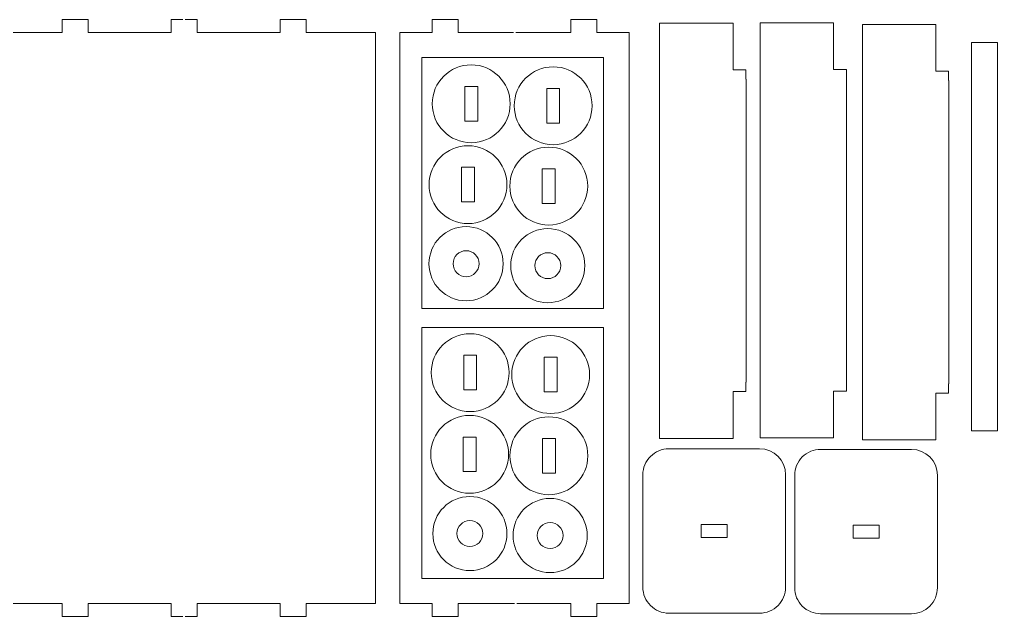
# Model space of a CAD drawing. Header units: centimetres. Extents: x -259 to 261, y 17 to 228.
# Drawn here: x 2.87 to 25.61, y 204.18 to 218.07 of the extents above; entities that cross this region are included whole.
import ezdxf

# ---------------------------------------------------------------- set-up
doc = ezdxf.new("R2010")
doc.units = ezdxf.units.CM
doc.header["$MEASUREMENT"] = 0
doc.layers.add('layer 1', color=7, linetype='Continuous')

msp = doc.modelspace()

# ---------------------------------------------------------------- linework, layer by layer
at = {"layer": 'layer 1', "color": 250, "lineweight": 9}
for points, knots in [([(6.66629, 218.06708), (6.66629, 218.06708), (6.39023, 218.06708), (6.39023, 218.06708), (6.39023, 218.06708), (6.39023, 218.06708), (6.39023, 217.76523), (6.39023, 217.76523), (6.39023, 217.76523), (6.39023, 217.76523), (4.45932, 217.76523), (4.45932, 217.76523), (4.45932, 217.76523), (4.45932, 217.76523), (4.45932, 218.06708), (4.45932, 218.06708), (4.45932, 218.06708), (4.45932, 218.06708), (3.85561, 218.06708), (3.85561, 218.06708), (3.85561, 218.06708), (3.85561, 218.06708), (3.85561, 217.76523), (3.85561, 217.76523), (3.85561, 217.76523), (3.85561, 217.76523), (2.2202, 217.76523), (2.2202, 217.76523), (2.2202, 217.76523), (2.2202, 217.76523), (2.2202, 204.48338), (2.2202, 204.48338), (2.2202, 204.48338), (2.2202, 204.48338), (3.85561, 204.48338), (3.85561, 204.48338), (3.85561, 204.48338), (3.85561, 204.48338), (3.85561, 204.18152), (3.85561, 204.18152), (3.85561, 204.18152), (3.85561, 204.18152), (4.45932, 204.18152), (4.45932, 204.18152), (4.45932, 204.18152), (4.45932, 204.18152), (4.45932, 204.48338), (4.45932, 204.48338), (4.45932, 204.48338), (4.45932, 204.48338), (6.39023, 204.48338), (6.39023, 204.48338), (6.39023, 204.48338), (6.39023, 204.48338), (6.39023, 204.18152), (6.39023, 204.18152), (6.39023, 204.18152), (6.39023, 204.18152), (6.66629, 204.18152), (6.66629, 204.18152)], [0, 0, 0, 0, 0.0625, 0.0625, 0.0625, 0.0625, 0.125, 0.125, 0.125, 0.125, 0.1875, 0.1875, 0.1875, 0.1875, 0.25, 0.25, 0.25, 0.25, 0.3125, 0.3125, 0.3125, 0.3125, 0.375, 0.375, 0.375, 0.375, 0.4375, 0.4375, 0.4375, 0.4375, 0.5, 0.5, 0.5, 0.5, 0.5625, 0.5625, 0.5625, 0.5625, 0.625, 0.625, 0.625, 0.625, 0.6875, 0.6875, 0.6875, 0.6875, 0.75, 0.75, 0.75, 0.75, 0.8125, 0.8125, 0.8125, 0.8125, 0.875, 0.875, 0.875, 0.875, 1, 1, 1, 1]), ([(6.71789, 204.18152), (6.71789, 204.18152), (6.99398, 204.18152), (6.99398, 204.18152), (6.99398, 204.18152), (6.99398, 204.18152), (6.99398, 204.48338), (6.99398, 204.48338), (6.99398, 204.48338), (6.99398, 204.48338), (8.9249, 204.48338), (8.9249, 204.48338), (8.9249, 204.48338), (8.9249, 204.48338), (8.9249, 204.18152), (8.9249, 204.18152), (8.9249, 204.18152), (8.9249, 204.18152), (9.52868, 204.18152), (9.52868, 204.18152), (9.52868, 204.18152), (9.52868, 204.18152), (9.52868, 204.48338), (9.52868, 204.48338), (9.52868, 204.48338), (9.52868, 204.48338), (11.14653, 204.48338), (11.14653, 204.48338), (11.14653, 204.48338), (11.14653, 204.48338), (11.14653, 217.76523), (11.14653, 217.76523), (11.14653, 217.76523), (11.14653, 217.76523), (9.52868, 217.76523), (9.52868, 217.76523), (9.52868, 217.76523), (9.52868, 217.76523), (9.52868, 218.06708), (9.52868, 218.06708), (9.52868, 218.06708), (9.52868, 218.06708), (8.9249, 218.06708), (8.9249, 218.06708), (8.9249, 218.06708), (8.9249, 218.06708), (8.9249, 217.76523), (8.9249, 217.76523), (8.9249, 217.76523), (8.9249, 217.76523), (6.99398, 217.76523), (6.99398, 217.76523), (6.99398, 217.76523), (6.99398, 217.76523), (6.99398, 218.06708), (6.99398, 218.06708), (6.99398, 218.06708), (6.99398, 218.06708), (6.71789, 218.06708), (6.71789, 218.06708)], [0, 0, 0, 0, 0.0625, 0.0625, 0.0625, 0.0625, 0.125, 0.125, 0.125, 0.125, 0.1875, 0.1875, 0.1875, 0.1875, 0.25, 0.25, 0.25, 0.25, 0.3125, 0.3125, 0.3125, 0.3125, 0.375, 0.375, 0.375, 0.375, 0.4375, 0.4375, 0.4375, 0.4375, 0.5, 0.5, 0.5, 0.5, 0.5625, 0.5625, 0.5625, 0.5625, 0.625, 0.625, 0.625, 0.625, 0.6875, 0.6875, 0.6875, 0.6875, 0.75, 0.75, 0.75, 0.75, 0.8125, 0.8125, 0.8125, 0.8125, 0.875, 0.875, 0.875, 0.875, 1, 1, 1, 1]), ([(14.35455, 217.76523), (14.35455, 217.76523), (13.06958, 217.76523), (13.06958, 217.76523), (13.06958, 217.76523), (13.06958, 217.76523), (13.06958, 218.06708), (13.06958, 218.06708), (13.06958, 218.06708), (13.06958, 218.06708), (12.46593, 218.06708), (12.46593, 218.06708), (12.46593, 218.06708), (12.46593, 218.06708), (12.46593, 217.76523), (12.46593, 217.76523), (12.46593, 217.76523), (12.46593, 217.76523), (11.71124, 217.76523), (11.71124, 217.76523), (11.71124, 217.76523), (11.71124, 217.76523), (11.71124, 204.48338), (11.71124, 204.48338), (11.71124, 204.48338), (11.71124, 204.48338), (12.46593, 204.48338), (12.46593, 204.48338), (12.46593, 204.48338), (12.46593, 204.48338), (12.46593, 204.18152), (12.46593, 204.18152), (12.46593, 204.18152), (12.46593, 204.18152), (13.06958, 204.18152), (13.06958, 204.18152), (13.06958, 204.18152), (13.06958, 204.18152), (13.06958, 204.48338), (13.06958, 204.48338), (13.06958, 204.48338), (13.06958, 204.48338), (14.38034, 204.48338), (14.38034, 204.48338)], [0, 0, 0, 0, 0.08333333, 0.08333333, 0.08333333, 0.08333333, 0.16666667, 0.16666667, 0.16666667, 0.16666667, 0.25, 0.25, 0.25, 0.25, 0.33333333, 0.33333333, 0.33333333, 0.33333333, 0.41666667, 0.41666667, 0.41666667, 0.41666667, 0.5, 0.5, 0.5, 0.5, 0.58333333, 0.58333333, 0.58333333, 0.58333333, 0.66666667, 0.66666667, 0.66666667, 0.66666667, 0.75, 0.75, 0.75, 0.75, 0.83333333, 0.83333333, 0.83333333, 0.83333333, 1, 1, 1, 1]), ([(14.43194, 204.48338), (14.43194, 204.48338), (15.6911, 204.48338), (15.6911, 204.48338), (15.6911, 204.48338), (15.6911, 204.48338), (15.6911, 204.18152), (15.6911, 204.18152), (15.6911, 204.18152), (15.6911, 204.18152), (16.29485, 204.18152), (16.29485, 204.18152), (16.29485, 204.18152), (16.29485, 204.18152), (16.29485, 204.48338), (16.29485, 204.48338), (16.29485, 204.48338), (16.29485, 204.48338), (17.04625, 204.48338), (17.04625, 204.48338), (17.04625, 204.48338), (17.04625, 204.48338), (17.04625, 217.76523), (17.04625, 217.76523), (17.04625, 217.76523), (17.04625, 217.76523), (16.29485, 217.76523), (16.29485, 217.76523), (16.29485, 217.76523), (16.29485, 217.76523), (16.29485, 218.06708), (16.29485, 218.06708), (16.29485, 218.06708), (16.29485, 218.06708), (15.6911, 218.06708), (15.6911, 218.06708), (15.6911, 218.06708), (15.6911, 218.06708), (15.6911, 217.76523), (15.6911, 217.76523), (15.6911, 217.76523), (15.6911, 217.76523), (14.40614, 217.76523), (14.40614, 217.76523)], [0, 0, 0, 0, 0.08333333, 0.08333333, 0.08333333, 0.08333333, 0.16666667, 0.16666667, 0.16666667, 0.16666667, 0.25, 0.25, 0.25, 0.25, 0.33333333, 0.33333333, 0.33333333, 0.33333333, 0.41666667, 0.41666667, 0.41666667, 0.41666667, 0.5, 0.5, 0.5, 0.5, 0.58333333, 0.58333333, 0.58333333, 0.58333333, 0.66666667, 0.66666667, 0.66666667, 0.66666667, 0.75, 0.75, 0.75, 0.75, 0.83333333, 0.83333333, 0.83333333, 0.83333333, 1, 1, 1, 1]), ([(19.75963, 216.68317), (19.75963, 216.68317), (19.75963, 216.89817), (19.75963, 216.89817), (19.75963, 216.89817), (19.75963, 216.89817), (19.46295, 216.89817), (19.46295, 216.89817), (19.46295, 216.89817), (19.46295, 216.89817), (19.46295, 217.04988), (19.46295, 217.04988), (19.46295, 217.04988), (19.46295, 217.04988), (19.46295, 217.98415), (19.46295, 217.98415), (19.46295, 217.98415), (19.46295, 217.98415), (17.75243, 217.98415), (17.75243, 217.98415), (17.75243, 217.98415), (17.75243, 217.98415), (17.75243, 208.32462), (17.75243, 208.32462), (17.75243, 208.32462), (17.75243, 208.32462), (19.46295, 208.32462), (19.46295, 208.32462), (19.46295, 208.32462), (19.46295, 208.32462), (19.46295, 209.25883), (19.46295, 209.25883), (19.46295, 209.25883), (19.46295, 209.25883), (19.46295, 209.41308), (19.46295, 209.41308), (19.46295, 209.41308), (19.46295, 209.41308), (19.75963, 209.41308), (19.75963, 209.41308), (19.75963, 209.41308), (19.75963, 209.41308), (19.75963, 209.62796), (19.75963, 209.62796), (19.75963, 209.62796), (19.75963, 209.62796), (19.76481, 209.62796), (19.76481, 209.62796), (19.76481, 209.62796), (19.76481, 209.62796), (19.76481, 216.68317), (19.76481, 216.68317), (19.76481, 216.68317), (19.76481, 216.68317), (19.75963, 216.68317), (19.75963, 216.68317)], [0, 0, 0, 0, 0.06666667, 0.06666667, 0.06666667, 0.06666667, 0.13333333, 0.13333333, 0.13333333, 0.13333333, 0.2, 0.2, 0.2, 0.2, 0.26666667, 0.26666667, 0.26666667, 0.26666667, 0.33333333, 0.33333333, 0.33333333, 0.33333333, 0.4, 0.4, 0.4, 0.4, 0.46666667, 0.46666667, 0.46666667, 0.46666667, 0.53333333, 0.53333333, 0.53333333, 0.53333333, 0.6, 0.6, 0.6, 0.6, 0.66666667, 0.66666667, 0.66666667, 0.66666667, 0.73333333, 0.73333333, 0.73333333, 0.73333333, 0.8, 0.8, 0.8, 0.8, 0.86666667, 0.86666667, 0.86666667, 0.86666667, 1, 1, 1, 1]), ([(22.09543, 216.69259), (22.09543, 216.69259), (22.09543, 216.90759), (22.09543, 216.90759), (22.09543, 216.90759), (22.09543, 216.90759), (21.79874, 216.90759), (21.79874, 216.90759), (21.79874, 216.90759), (21.79874, 216.90759), (21.79874, 217.0593), (21.79874, 217.0593), (21.79874, 217.0593), (21.79874, 217.0593), (21.79874, 217.99357), (21.79874, 217.99357), (21.79874, 217.99357), (21.79874, 217.99357), (20.08822, 217.99357), (20.08822, 217.99357), (20.08822, 217.99357), (20.08822, 217.99357), (20.08822, 208.33403), (20.08822, 208.33403), (20.08822, 208.33403), (20.08822, 208.33403), (21.79874, 208.33403), (21.79874, 208.33403), (21.79874, 208.33403), (21.79874, 208.33403), (21.79874, 209.26824), (21.79874, 209.26824), (21.79874, 209.26824), (21.79874, 209.26824), (21.79874, 209.4225), (21.79874, 209.4225), (21.79874, 209.4225), (21.79874, 209.4225), (22.09543, 209.4225), (22.09543, 209.4225), (22.09543, 209.4225), (22.09543, 209.4225), (22.09543, 209.63737), (22.09543, 209.63737), (22.09543, 209.63737), (22.09543, 209.63737), (22.1006, 209.63737), (22.1006, 209.63737), (22.1006, 209.63737), (22.1006, 209.63737), (22.1006, 216.69259), (22.1006, 216.69259), (22.1006, 216.69259), (22.1006, 216.69259), (22.09543, 216.69259), (22.09543, 216.69259)], [0, 0, 0, 0, 0.06666667, 0.06666667, 0.06666667, 0.06666667, 0.13333333, 0.13333333, 0.13333333, 0.13333333, 0.2, 0.2, 0.2, 0.2, 0.26666667, 0.26666667, 0.26666667, 0.26666667, 0.33333333, 0.33333333, 0.33333333, 0.33333333, 0.4, 0.4, 0.4, 0.4, 0.46666667, 0.46666667, 0.46666667, 0.46666667, 0.53333333, 0.53333333, 0.53333333, 0.53333333, 0.6, 0.6, 0.6, 0.6, 0.66666667, 0.66666667, 0.66666667, 0.66666667, 0.73333333, 0.73333333, 0.73333333, 0.73333333, 0.8, 0.8, 0.8, 0.8, 0.86666667, 0.86666667, 0.86666667, 0.86666667, 1, 1, 1, 1]), ([(24.47479, 216.64825), (24.47479, 216.64825), (24.47479, 216.86325), (24.47479, 216.86325), (24.47479, 216.86325), (24.47479, 216.86325), (24.17811, 216.86325), (24.17811, 216.86325), (24.17811, 216.86325), (24.17811, 216.86325), (24.17811, 217.01496), (24.17811, 217.01496), (24.17811, 217.01496), (24.17811, 217.01496), (24.17811, 217.94923), (24.17811, 217.94923), (24.17811, 217.94923), (24.17811, 217.94923), (22.46758, 217.94923), (22.46758, 217.94923), (22.46758, 217.94923), (22.46758, 217.94923), (22.46758, 208.28968), (22.46758, 208.28968), (22.46758, 208.28968), (22.46758, 208.28968), (24.17811, 208.28968), (24.17811, 208.28968), (24.17811, 208.28968), (24.17811, 208.28968), (24.17811, 209.2239), (24.17811, 209.2239), (24.17811, 209.2239), (24.17811, 209.2239), (24.17811, 209.37816), (24.17811, 209.37816), (24.17811, 209.37816), (24.17811, 209.37816), (24.47479, 209.37816), (24.47479, 209.37816), (24.47479, 209.37816), (24.47479, 209.37816), (24.47479, 209.59303), (24.47479, 209.59303), (24.47479, 209.59303), (24.47479, 209.59303), (24.47997, 209.59303), (24.47997, 209.59303), (24.47997, 209.59303), (24.47997, 209.59303), (24.47997, 216.64825), (24.47997, 216.64825), (24.47997, 216.64825), (24.47997, 216.64825), (24.47479, 216.64825), (24.47479, 216.64825)], [0, 0, 0, 0, 0.06666667, 0.06666667, 0.06666667, 0.06666667, 0.13333333, 0.13333333, 0.13333333, 0.13333333, 0.2, 0.2, 0.2, 0.2, 0.26666667, 0.26666667, 0.26666667, 0.26666667, 0.33333333, 0.33333333, 0.33333333, 0.33333333, 0.4, 0.4, 0.4, 0.4, 0.46666667, 0.46666667, 0.46666667, 0.46666667, 0.53333333, 0.53333333, 0.53333333, 0.53333333, 0.6, 0.6, 0.6, 0.6, 0.66666667, 0.66666667, 0.66666667, 0.66666667, 0.73333333, 0.73333333, 0.73333333, 0.73333333, 0.8, 0.8, 0.8, 0.8, 0.86666667, 0.86666667, 0.86666667, 0.86666667, 1, 1, 1, 1]), ([(25.00461, 208.49948), (25.00461, 208.49948), (25.60998, 208.49948), (25.60998, 208.49948), (25.60998, 208.49948), (25.60998, 208.49948), (25.60998, 217.52948), (25.60998, 217.52948), (25.60998, 217.52948), (25.60998, 217.52948), (25.00461, 217.52948), (25.00461, 217.52948), (25.00461, 217.52948), (25.00461, 217.52948), (25.00461, 208.49948), (25.00461, 208.49948)], [0, 0, 0, 0, 0.2, 0.2, 0.2, 0.2, 0.4, 0.4, 0.4, 0.4, 0.6, 0.6, 0.6, 0.6, 1, 1, 1, 1]), ([(12.21921, 211.34781), (12.21921, 211.34781), (12.21921, 217.1838), (12.21921, 217.1838), (12.21921, 217.1838), (12.21921, 217.1838), (16.44941, 217.1838), (16.44941, 217.1838), (16.44941, 217.1838), (16.44941, 217.1838), (16.44941, 211.34781), (16.44941, 211.34781), (16.44941, 211.34781), (16.44941, 211.34781), (12.21921, 211.34781), (12.21921, 211.34781)], [0, 0, 0, 0, 0.2, 0.2, 0.2, 0.2, 0.4, 0.4, 0.4, 0.4, 0.6, 0.6, 0.6, 0.6, 1, 1, 1, 1]), ([(13.37038, 217.01308), (12.87027, 217.01308), (12.46479, 216.60765), (12.46479, 216.10753), (12.46479, 216.10753), (12.46479, 215.60739), (12.87027, 215.20194), (13.37038, 215.20194), (13.37038, 215.20194), (13.87054, 215.20194), (14.27597, 215.60739), (14.27597, 216.10753), (14.27597, 216.10753), (14.27597, 216.60765), (13.87054, 217.01308), (13.37038, 217.01308)], [0, 0, 0, 0, 0.2, 0.2, 0.2, 0.2, 0.4, 0.4, 0.4, 0.4, 0.6, 0.6, 0.6, 0.6, 1, 1, 1, 1]), ([(15.27668, 216.96755), (14.77657, 216.96755), (14.3711, 216.56213), (14.3711, 216.062), (14.3711, 216.062), (14.3711, 215.5619), (14.77657, 215.15641), (15.27668, 215.15641), (15.27668, 215.15641), (15.77683, 215.15641), (16.18227, 215.5619), (16.18227, 216.062), (16.18227, 216.062), (16.18227, 216.56213), (15.77683, 216.96755), (15.27668, 216.96755)], [0, 0, 0, 0, 0.2, 0.2, 0.2, 0.2, 0.4, 0.4, 0.4, 0.4, 0.6, 0.6, 0.6, 0.6, 1, 1, 1, 1]), ([(13.21943, 216.51001), (13.21943, 216.51001), (13.21943, 215.70507), (13.21943, 215.70507), (13.21943, 215.70507), (13.21943, 215.70507), (13.52133, 215.70507), (13.52133, 215.70507), (13.52133, 215.70507), (13.52133, 215.70507), (13.52133, 216.51001), (13.52133, 216.51001), (13.52133, 216.51001), (13.52133, 216.51001), (13.21943, 216.51001), (13.21943, 216.51001)], [0, 0, 0, 0, 0.2, 0.2, 0.2, 0.2, 0.4, 0.4, 0.4, 0.4, 0.6, 0.6, 0.6, 0.6, 1, 1, 1, 1]), ([(15.12578, 216.46452), (15.12578, 216.46452), (15.12578, 215.65955), (15.12578, 215.65955), (15.12578, 215.65955), (15.12578, 215.65955), (15.42758, 215.65955), (15.42758, 215.65955), (15.42758, 215.65955), (15.42758, 215.65955), (15.42758, 216.46452), (15.42758, 216.46452), (15.42758, 216.46452), (15.42758, 216.46452), (15.12578, 216.46452), (15.12578, 216.46452)], [0, 0, 0, 0, 0.2, 0.2, 0.2, 0.2, 0.4, 0.4, 0.4, 0.4, 0.6, 0.6, 0.6, 0.6, 1, 1, 1, 1]), ([(13.29678, 215.1328), (12.79668, 215.1328), (12.39119, 214.72738), (12.39119, 214.22726), (12.39119, 214.22726), (12.39119, 213.72709), (12.79668, 213.32167), (13.29678, 213.32167), (13.29678, 213.32167), (13.79694, 213.32167), (14.20238, 213.72709), (14.20238, 214.22726), (14.20238, 214.22726), (14.20238, 214.72738), (13.79694, 215.1328), (13.29678, 215.1328)], [0, 0, 0, 0, 0.2, 0.2, 0.2, 0.2, 0.4, 0.4, 0.4, 0.4, 0.6, 0.6, 0.6, 0.6, 1, 1, 1, 1]), ([(15.17432, 215.09867), (14.67416, 215.09867), (14.26869, 214.69323), (14.26869, 214.19313), (14.26869, 214.19313), (14.26869, 213.69297), (14.67416, 213.28754), (15.17432, 213.28754), (15.17432, 213.28754), (15.67443, 213.28754), (16.07986, 213.69297), (16.07986, 214.19313), (16.07986, 214.19313), (16.07986, 214.69323), (15.67443, 215.09867), (15.17432, 215.09867)], [0, 0, 0, 0, 0.2, 0.2, 0.2, 0.2, 0.4, 0.4, 0.4, 0.4, 0.6, 0.6, 0.6, 0.6, 1, 1, 1, 1]), ([(13.44773, 214.62972), (13.44773, 214.62972), (13.14584, 214.62972), (13.14584, 214.62972), (13.14584, 214.62972), (13.14584, 214.62972), (13.14584, 213.8248), (13.14584, 213.8248), (13.14584, 213.8248), (13.14584, 213.8248), (13.44773, 213.8248), (13.44773, 213.8248), (13.44773, 213.8248), (13.44773, 213.8248), (13.44773, 214.62972), (13.44773, 214.62972)], [0, 0, 0, 0, 0.2, 0.2, 0.2, 0.2, 0.4, 0.4, 0.4, 0.4, 0.6, 0.6, 0.6, 0.6, 1, 1, 1, 1]), ([(15.32522, 214.59559), (15.32522, 214.59559), (15.02337, 214.59559), (15.02337, 214.59559), (15.02337, 214.59559), (15.02337, 214.59559), (15.02337, 213.79066), (15.02337, 213.79066), (15.02337, 213.79066), (15.02337, 213.79066), (15.32522, 213.79066), (15.32522, 213.79066), (15.32522, 213.79066), (15.32522, 213.79066), (15.32522, 214.59559), (15.32522, 214.59559)], [0, 0, 0, 0, 0.2, 0.2, 0.2, 0.2, 0.4, 0.4, 0.4, 0.4, 0.6, 0.6, 0.6, 0.6, 1, 1, 1, 1]), ([(13.25125, 213.24955), (12.77498, 213.24955), (12.38888, 212.86351), (12.38888, 212.38727), (12.38888, 212.38727), (12.38888, 211.91103), (12.77498, 211.52494), (13.25125, 211.52494), (13.25125, 211.52494), (13.7275, 211.52494), (14.11359, 211.91103), (14.11359, 212.38727), (14.11359, 212.38727), (14.11359, 212.86351), (13.7275, 213.24955), (13.25125, 213.24955)], [0, 0, 0, 0, 0.2, 0.2, 0.2, 0.2, 0.4, 0.4, 0.4, 0.4, 0.6, 0.6, 0.6, 0.6, 1, 1, 1, 1]), ([(14.28915, 212.34175), (14.28915, 211.86551), (14.67525, 211.47945), (15.15148, 211.47945), (15.15148, 211.47945), (15.62773, 211.47945), (16.01382, 211.86551), (16.01382, 212.34175), (16.01382, 212.34175), (16.01382, 212.81797), (15.62773, 213.20408), (15.15148, 213.20408), (15.15148, 213.20408), (14.67525, 213.20408), (14.28915, 212.81797), (14.28915, 212.34175)], [0, 0, 0, 0, 0.2, 0.2, 0.2, 0.2, 0.4, 0.4, 0.4, 0.4, 0.6, 0.6, 0.6, 0.6, 1, 1, 1, 1]), ([(13.25125, 212.68913), (13.08451, 212.68913), (12.94941, 212.55397), (12.94941, 212.38727), (12.94941, 212.38727), (12.94941, 212.22057), (13.08451, 212.08537), (13.25125, 212.08537), (13.25125, 212.08537), (13.41797, 212.08537), (13.55311, 212.22057), (13.55311, 212.38727), (13.55311, 212.38727), (13.55311, 212.55397), (13.41797, 212.68913), (13.25125, 212.68913)], [0, 0, 0, 0, 0.2, 0.2, 0.2, 0.2, 0.4, 0.4, 0.4, 0.4, 0.6, 0.6, 0.6, 0.6, 1, 1, 1, 1]), ([(14.84964, 212.34175), (14.84964, 212.17503), (14.98478, 212.03989), (15.15148, 212.03989), (15.15148, 212.03989), (15.3182, 212.03989), (15.45334, 212.17503), (15.45334, 212.34175), (15.45334, 212.34175), (15.45334, 212.50845), (15.3182, 212.64363), (15.15148, 212.64363), (15.15148, 212.64363), (14.98478, 212.64363), (14.84964, 212.50845), (14.84964, 212.34175)], [0, 0, 0, 0, 0.2, 0.2, 0.2, 0.2, 0.4, 0.4, 0.4, 0.4, 0.6, 0.6, 0.6, 0.6, 1, 1, 1, 1]), ([(12.21921, 205.06484), (12.21921, 205.06484), (12.21921, 210.90081), (12.21921, 210.90081), (12.21921, 210.90081), (12.21921, 210.90081), (16.44941, 210.90081), (16.44941, 210.90081), (16.44941, 210.90081), (16.44941, 210.90081), (16.44941, 205.06484), (16.44941, 205.06484), (16.44941, 205.06484), (16.44941, 205.06484), (12.21921, 205.06484), (12.21921, 205.06484)], [0, 0, 0, 0, 0.2, 0.2, 0.2, 0.2, 0.4, 0.4, 0.4, 0.4, 0.6, 0.6, 0.6, 0.6, 1, 1, 1, 1]), ([(13.34659, 210.75898), (12.84643, 210.75898), (12.44095, 210.3535), (12.44095, 209.85343), (12.44095, 209.85343), (12.44095, 209.35327), (12.84643, 208.9478), (13.34659, 208.9478), (13.34659, 208.9478), (13.8467, 208.9478), (14.25213, 209.35327), (14.25213, 209.85343), (14.25213, 209.85343), (14.25213, 210.3535), (13.8467, 210.75898), (13.34659, 210.75898)], [0, 0, 0, 0, 0.2, 0.2, 0.2, 0.2, 0.4, 0.4, 0.4, 0.4, 0.6, 0.6, 0.6, 0.6, 1, 1, 1, 1]), ([(15.21844, 210.71346), (14.71833, 210.71346), (14.31286, 210.30802), (14.31286, 209.80791), (14.31286, 209.80791), (14.31286, 209.30774), (14.71833, 208.90232), (15.21844, 208.90232), (15.21844, 208.90232), (15.71859, 208.90232), (16.12403, 209.30774), (16.12403, 209.80791), (16.12403, 209.80791), (16.12403, 210.30802), (15.71859, 210.71346), (15.21844, 210.71346)], [0, 0, 0, 0, 0.2, 0.2, 0.2, 0.2, 0.4, 0.4, 0.4, 0.4, 0.6, 0.6, 0.6, 0.6, 1, 1, 1, 1]), ([(13.49749, 210.25589), (13.49749, 210.25589), (13.19564, 210.25589), (13.19564, 210.25589), (13.19564, 210.25589), (13.19564, 210.25589), (13.19564, 209.45092), (13.19564, 209.45092), (13.19564, 209.45092), (13.19564, 209.45092), (13.49749, 209.45092), (13.49749, 209.45092), (13.49749, 209.45092), (13.49749, 209.45092), (13.49749, 210.25589), (13.49749, 210.25589)], [0, 0, 0, 0, 0.2, 0.2, 0.2, 0.2, 0.4, 0.4, 0.4, 0.4, 0.6, 0.6, 0.6, 0.6, 1, 1, 1, 1]), ([(15.36939, 210.21037), (15.36939, 210.21037), (15.06754, 210.21037), (15.06754, 210.21037), (15.06754, 210.21037), (15.06754, 210.21037), (15.06754, 209.40544), (15.06754, 209.40544), (15.06754, 209.40544), (15.06754, 209.40544), (15.36939, 209.40544), (15.36939, 209.40544), (15.36939, 209.40544), (15.36939, 209.40544), (15.36939, 210.21037), (15.36939, 210.21037)], [0, 0, 0, 0, 0.2, 0.2, 0.2, 0.2, 0.4, 0.4, 0.4, 0.4, 0.6, 0.6, 0.6, 0.6, 1, 1, 1, 1]), ([(13.33371, 208.85899), (12.83356, 208.85899), (12.42812, 208.4535), (12.42812, 207.95343), (12.42812, 207.95343), (12.42812, 207.45328), (12.83356, 207.04784), (13.33371, 207.04784), (13.33371, 207.04784), (13.83383, 207.04784), (14.23927, 207.45328), (14.23927, 207.95343), (14.23927, 207.95343), (14.23927, 208.4535), (13.83383, 208.85899), (13.33371, 208.85899)], [0, 0, 0, 0, 0.2, 0.2, 0.2, 0.2, 0.4, 0.4, 0.4, 0.4, 0.6, 0.6, 0.6, 0.6, 1, 1, 1, 1]), ([(15.1768, 208.82484), (14.67664, 208.82484), (14.27121, 208.41936), (14.27121, 207.91929), (14.27121, 207.91929), (14.27121, 207.41915), (14.67664, 207.0137), (15.1768, 207.0137), (15.1768, 207.0137), (15.67692, 207.0137), (16.08235, 207.41915), (16.08235, 207.91929), (16.08235, 207.91929), (16.08235, 208.41936), (15.67692, 208.82484), (15.1768, 208.82484)], [0, 0, 0, 0, 0.2, 0.2, 0.2, 0.2, 0.4, 0.4, 0.4, 0.4, 0.6, 0.6, 0.6, 0.6, 1, 1, 1, 1]), ([(13.48462, 208.3559), (13.48462, 208.3559), (13.18277, 208.3559), (13.18277, 208.3559), (13.18277, 208.3559), (13.18277, 208.3559), (13.18277, 207.55096), (13.18277, 207.55096), (13.18277, 207.55096), (13.18277, 207.55096), (13.48462, 207.55096), (13.48462, 207.55096), (13.48462, 207.55096), (13.48462, 207.55096), (13.48462, 208.3559), (13.48462, 208.3559)], [0, 0, 0, 0, 0.2, 0.2, 0.2, 0.2, 0.4, 0.4, 0.4, 0.4, 0.6, 0.6, 0.6, 0.6, 1, 1, 1, 1]), ([(15.02586, 208.32181), (15.02586, 208.32181), (15.02586, 207.51684), (15.02586, 207.51684), (15.02586, 207.51684), (15.02586, 207.51684), (15.32771, 207.51684), (15.32771, 207.51684), (15.32771, 207.51684), (15.32771, 207.51684), (15.32771, 208.32181), (15.32771, 208.32181), (15.32771, 208.32181), (15.32771, 208.32181), (15.02586, 208.32181), (15.02586, 208.32181)], [0, 0, 0, 0, 0.2, 0.2, 0.2, 0.2, 0.4, 0.4, 0.4, 0.4, 0.6, 0.6, 0.6, 0.6, 1, 1, 1, 1]), ([(17.36257, 207.47784), (17.36257, 207.63795), (17.42617, 207.79151), (17.5394, 207.90473), (17.5394, 207.90473), (17.65261, 208.01796), (17.80618, 208.08156), (17.96629, 208.08156), (17.96629, 208.08156), (17.96629, 208.08156), (20.07931, 208.08156), (20.07931, 208.08156), (20.07931, 208.08156), (20.41273, 208.08156), (20.68303, 207.81126), (20.68303, 207.47784), (20.68303, 207.47784), (20.68303, 207.47784), (20.68303, 204.86172), (20.68303, 204.86172), (20.68303, 204.86172), (20.68303, 204.7016), (20.61943, 204.54804), (20.50621, 204.43482), (20.50621, 204.43482), (20.39299, 204.32159), (20.23943, 204.258), (20.07931, 204.258), (20.07931, 204.258), (20.07931, 204.258), (17.96629, 204.258), (17.96629, 204.258), (17.96629, 204.258), (17.80618, 204.258), (17.65261, 204.32159), (17.5394, 204.43482), (17.5394, 204.43482), (17.42617, 204.54804), (17.36257, 204.7016), (17.36257, 204.86172), (17.36257, 204.86172), (17.36257, 204.86172), (17.36257, 207.47784), (17.36257, 207.47784)], [0, 0, 0, 0, 0.08333333, 0.08333333, 0.08333333, 0.08333333, 0.16666667, 0.16666667, 0.16666667, 0.16666667, 0.25, 0.25, 0.25, 0.25, 0.33333333, 0.33333333, 0.33333333, 0.33333333, 0.41666667, 0.41666667, 0.41666667, 0.41666667, 0.5, 0.5, 0.5, 0.5, 0.58333333, 0.58333333, 0.58333333, 0.58333333, 0.66666667, 0.66666667, 0.66666667, 0.66666667, 0.75, 0.75, 0.75, 0.75, 0.83333333, 0.83333333, 0.83333333, 0.83333333, 1, 1, 1, 1]), ([(20.894, 207.46535), (20.894, 207.62546), (20.95759, 207.77902), (21.07082, 207.89224), (21.07082, 207.89224), (21.18404, 208.00547), (21.3376, 208.06907), (21.49772, 208.06907), (21.49772, 208.06907), (21.49772, 208.06907), (23.61074, 208.06907), (23.61074, 208.06907), (23.61074, 208.06907), (23.94416, 208.06907), (24.21446, 207.79877), (24.21446, 207.46535), (24.21446, 207.46535), (24.21446, 207.46535), (24.21446, 204.84923), (24.21446, 204.84923), (24.21446, 204.84923), (24.21446, 204.68911), (24.15086, 204.53555), (24.03763, 204.42233), (24.03763, 204.42233), (23.92441, 204.30911), (23.77085, 204.24551), (23.61074, 204.24551), (23.61074, 204.24551), (23.61074, 204.24551), (21.49772, 204.24551), (21.49772, 204.24551), (21.49772, 204.24551), (21.3376, 204.24551), (21.18404, 204.30911), (21.07082, 204.42233), (21.07082, 204.42233), (20.95759, 204.53555), (20.894, 204.68911), (20.894, 204.84923), (20.894, 204.84923), (20.894, 204.84923), (20.894, 207.46535), (20.894, 207.46535)], [0, 0, 0, 0, 0.08333333, 0.08333333, 0.08333333, 0.08333333, 0.16666667, 0.16666667, 0.16666667, 0.16666667, 0.25, 0.25, 0.25, 0.25, 0.33333333, 0.33333333, 0.33333333, 0.33333333, 0.41666667, 0.41666667, 0.41666667, 0.41666667, 0.5, 0.5, 0.5, 0.5, 0.58333333, 0.58333333, 0.58333333, 0.58333333, 0.66666667, 0.66666667, 0.66666667, 0.66666667, 0.75, 0.75, 0.75, 0.75, 0.83333333, 0.83333333, 0.83333333, 0.83333333, 1, 1, 1, 1]), ([(14.20236, 206.10941), (14.20236, 206.58563), (13.81627, 206.9717), (13.33999, 206.9717), (13.33999, 206.9717), (12.8638, 206.9717), (12.47766, 206.58563), (12.47766, 206.10941), (12.47766, 206.10941), (12.47766, 205.63314), (12.8638, 205.24705), (13.33999, 205.24705), (13.33999, 205.24705), (13.81627, 205.24705), (14.20236, 205.63314), (14.20236, 206.10941)], [0, 0, 0, 0, 0.2, 0.2, 0.2, 0.2, 0.4, 0.4, 0.4, 0.4, 0.6, 0.6, 0.6, 0.6, 1, 1, 1, 1]), ([(15.20586, 206.92619), (14.72963, 206.92619), (14.34353, 206.54012), (14.34353, 206.0639), (14.34353, 206.0639), (14.34353, 205.58762), (14.72963, 205.20154), (15.20586, 205.20154), (15.20586, 205.20154), (15.6821, 205.20154), (16.06819, 205.58762), (16.06819, 206.0639), (16.06819, 206.0639), (16.06819, 206.54012), (15.6821, 206.92619), (15.20586, 206.92619)], [0, 0, 0, 0, 0.2, 0.2, 0.2, 0.2, 0.4, 0.4, 0.4, 0.4, 0.6, 0.6, 0.6, 0.6, 1, 1, 1, 1]), ([(13.64188, 206.10941), (13.64188, 206.2761), (13.50674, 206.41124), (13.33999, 206.41124), (13.33999, 206.41124), (13.17329, 206.41124), (13.03819, 206.2761), (13.03819, 206.10941), (13.03819, 206.10941), (13.03819, 205.94267), (13.17329, 205.80754), (13.33999, 205.80754), (13.33999, 205.80754), (13.50674, 205.80754), (13.64188, 205.94267), (13.64188, 206.10941)], [0, 0, 0, 0, 0.2, 0.2, 0.2, 0.2, 0.4, 0.4, 0.4, 0.4, 0.6, 0.6, 0.6, 0.6, 1, 1, 1, 1]), ([(15.20586, 206.36574), (15.03912, 206.36574), (14.90402, 206.23059), (14.90402, 206.0639), (14.90402, 206.0639), (14.90402, 205.89716), (15.03912, 205.76202), (15.20586, 205.76202), (15.20586, 205.76202), (15.37257, 205.76202), (15.50776, 205.89716), (15.50776, 206.0639), (15.50776, 206.0639), (15.50776, 206.23059), (15.37257, 206.36574), (15.20586, 206.36574)], [0, 0, 0, 0, 0.2, 0.2, 0.2, 0.2, 0.4, 0.4, 0.4, 0.4, 0.6, 0.6, 0.6, 0.6, 1, 1, 1, 1]), ([(18.72012, 206.01843), (18.72012, 206.01843), (19.32549, 206.01843), (19.32549, 206.01843), (19.32549, 206.01843), (19.32549, 206.01843), (19.32549, 206.32112), (19.32549, 206.32112), (19.32549, 206.32112), (19.32549, 206.32112), (18.72012, 206.32112), (18.72012, 206.32112), (18.72012, 206.32112), (18.72012, 206.32112), (18.72012, 206.01843), (18.72012, 206.01843)], [0, 0, 0, 0, 0.2, 0.2, 0.2, 0.2, 0.4, 0.4, 0.4, 0.4, 0.6, 0.6, 0.6, 0.6, 1, 1, 1, 1]), ([(22.25154, 206.00595), (22.25154, 206.00595), (22.85691, 206.00595), (22.85691, 206.00595), (22.85691, 206.00595), (22.85691, 206.00595), (22.85691, 206.30863), (22.85691, 206.30863), (22.85691, 206.30863), (22.85691, 206.30863), (22.25154, 206.30863), (22.25154, 206.30863), (22.25154, 206.30863), (22.25154, 206.30863), (22.25154, 206.00595), (22.25154, 206.00595)], [0, 0, 0, 0, 0.2, 0.2, 0.2, 0.2, 0.4, 0.4, 0.4, 0.4, 0.6, 0.6, 0.6, 0.6, 1, 1, 1, 1])]:
    msp.add_open_spline(points, degree=3, knots=knots, dxfattribs=at)

doc.saveas('drawing.dxf')
